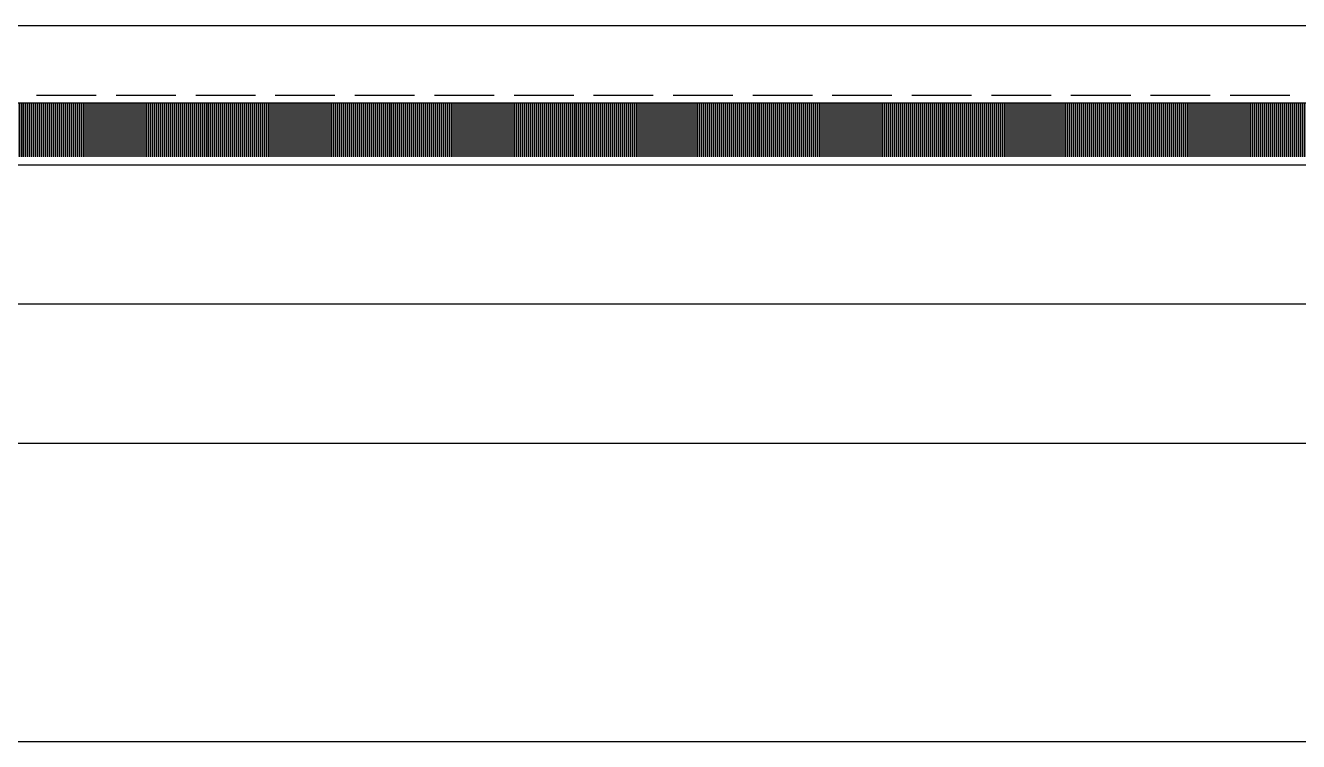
# Model space of a CAD drawing. Header units: millimetres. Extents: x -226 to 1784, y 10 to 1137.
# Drawn here: x 144.6 to 208.6, y 10.5 to 46.5 of the extents above; entities that cross this region are included whole.
import ezdxf

# ---------------------------------------------------------------- set-up
doc = ezdxf.new("R2010")
doc.units = ezdxf.units.MM
doc.linetypes.add('HID-3', pattern=[4, 3, -1])
for name, color, linetype in [('График_G', 1, 'Continuous'), ('Макет', 7, 'Continuous'), ('Перешкоди', 7, 'Continuous')]:
    doc.layers.add(name, color=color, linetype=linetype)

# ---------------------------------------------------------------- blocks, each defined once
blk = doc.blocks.new('Незахист_Eом')
at = {"layer": 'График_G'}
h = blk.add_hatch(color=256, dxfattribs=at)
h.dxf.hatch_style = 1
h.set_gradient(color1=(255, 0, 0), color2=(255, 0, 0), tint=0.49)
h.paths.add_polyline_path([(0.3, -219.393), (-0.3, -219.393), (-0.3, -222.093), (0.3, -222.093)])
for p, q in [((-0.3, -219.393), (-0.3, -222.093)), ((0.3, -219.393), (-0.3, -219.393)), ((0.3, -219.393), (0.3, -222.093))]:
    blk.add_line(p, q, dxfattribs=at)

msp = doc.modelspace()

# ---------------------------------------------------------------- linework, layer by layer
at = {"layer": 'Макет', "lineweight": -2}
for p, q in [((20, 46.507), (390, 46.507)), ((20, 46.507), (390, 46.507)), ((20, 39.507), (390, 39.507)), ((20, 32.507), (390, 32.507)), ((20, 25.507), (405, 25.507)), ((9.044, 10.507), (405, 10.507))]:
    msp.add_line(p, q, dxfattribs=at)
at = {"layer": 'Макет', "linetype": 'HID-3', "lineweight": -2}
msp.add_line((81.171, 43.007), (390, 43.007), dxfattribs=at)

# ---------------------------------------------------------------- block references
at = {"layer": 'Перешкоди'}
for p in [(144.403, 262), (144.503, 262), (144.603, 262), (144.703, 262), (144.803, 262), (144.903, 262), (145.003, 262), (145.103, 262), (145.203, 262), (145.303, 262), (145.403, 262), (145.503, 262), (145.603, 262), (145.703, 262), (145.803, 262), (145.903, 262), (146.003, 262), (146.103, 262), (146.203, 262), (146.303, 262), (146.403, 262), (146.503, 262), (146.603, 262), (146.703, 262), (146.803, 262), (146.903, 262), (147.003, 262), (147.103, 262), (147.203, 262), (147.303, 262), (147.403, 262), (147.503, 262), (147.603, 262), (147.703, 262), (147.803, 262), (147.903, 262), (148.003, 262), (148.103, 262), (148.203, 262), (148.303, 262), (148.403, 262), (148.503, 262), (148.603, 262), (148.703, 262), (148.803, 262), (148.903, 262), (149.003, 262), (149.103, 262), (149.203, 262), (149.303, 262), (149.403, 262), (149.503, 262), (149.603, 262), (149.703, 262), (149.803, 262), (149.903, 262), (150.003, 262), (150.103, 262), (150.203, 262), (150.303, 262), (150.403, 262), (150.503, 262), (150.603, 262), (150.703, 262), (150.803, 262), (150.903, 262), (151.003, 262), (151.103, 262), (151.203, 262), (151.303, 262), (151.403, 262), (151.503, 262), (151.603, 262), (151.703, 262), (151.803, 262), (151.903, 262), (152.003, 262), (152.103, 262), (152.203, 262), (152.303, 262), (152.403, 262), (152.503, 262), (152.603, 262), (152.703, 262), (152.803, 262), (152.903, 262), (153.003, 262), (153.103, 262), (153.203, 262), (153.303, 262), (153.403, 262), (153.503, 262), (153.603, 262), (153.703, 262), (153.803, 262), (153.903, 262), (154.003, 262), (154.103, 262), (154.203, 262), (154.303, 262), (154.403, 262), (154.503, 262), (154.603, 262), (154.703, 262), (154.803, 262), (154.903, 262), (155.003, 262), (155.103, 262), (155.203, 262), (155.303, 262), (155.403, 262), (155.503, 262), (155.603, 262), (155.703, 262), (155.803, 262), (155.903, 262), (156.003, 262), (156.103, 262), (156.203, 262), (156.303, 262), (156.403, 262), (156.503, 262), (156.603, 262), (156.703, 262), (156.803, 262), (156.903, 262), (157.003, 262), (157.103, 262), (157.203, 262), (157.303, 262), (157.403, 262), (157.503, 262), (157.603, 262), (157.703, 262), (157.803, 262), (157.903, 262), (158.003, 262), (158.103, 262), (158.203, 262), (158.303, 262), (158.403, 262), (158.503, 262), (158.603, 262), (158.703, 262), (158.803, 262), (158.903, 262), (159.003, 262), (159.103, 262), (159.203, 262), (159.303, 262), (159.403, 262), (159.503, 262), (159.603, 262), (159.703, 262), (159.803, 262), (159.903, 262), (160.003, 262), (160.103, 262), (160.203, 262), (160.303, 262), (160.403, 262), (160.503, 262), (160.603, 262), (160.703, 262), (160.803, 262), (160.903, 262), (161.003, 262), (161.103, 262), (161.203, 262), (161.303, 262), (161.403, 262), (161.503, 262), (161.603, 262), (161.703, 262), (161.803, 262), (161.903, 262), (162.003, 262), (162.103, 262), (162.203, 262), (162.303, 262), (162.403, 262), (162.503, 262), (162.603, 262), (162.703, 262), (162.803, 262), (162.903, 262), (163.003, 262), (163.103, 262), (163.203, 262), (163.303, 262), (163.403, 262), (163.503, 262), (163.603, 262), (163.703, 262), (163.803, 262), (163.903, 262), (164.003, 262), (164.103, 262), (164.203, 262), (164.303, 262), (164.403, 262), (164.503, 262), (164.603, 262), (164.703, 262), (164.803, 262), (164.903, 262), (165.003, 262), (165.103, 262), (165.203, 262), (165.303, 262), (165.403, 262), (165.503, 262), (165.603, 262), (165.703, 262), (165.803, 262), (165.903, 262), (166.003, 262), (166.103, 262), (166.203, 262), (166.303, 262), (166.403, 262), (166.503, 262), (166.603, 262), (166.703, 262), (166.803, 262), (166.903, 262), (167.003, 262), (167.103, 262), (167.203, 262), (167.303, 262), (167.403, 262), (167.503, 262), (167.603, 262), (167.703, 262), (167.803, 262), (167.903, 262), (168.003, 262), (168.103, 262), (168.203, 262), (168.303, 262), (168.403, 262), (168.503, 262), (168.603, 262), (168.703, 262), (168.803, 262), (168.903, 262), (169.003, 262), (169.103, 262), (169.203, 262), (169.303, 262), (169.403, 262), (169.503, 262), (169.603, 262), (169.703, 262), (169.803, 262), (169.903, 262), (170.003, 262), (170.103, 262), (170.203, 262), (170.303, 262), (170.403, 262), (170.503, 262), (170.603, 262), (170.703, 262), (170.803, 262), (170.903, 262), (171.003, 262), (171.103, 262), (171.203, 262), (171.303, 262), (171.403, 262), (171.503, 262), (171.603, 262), (171.703, 262), (171.803, 262), (171.903, 262), (172.003, 262), (172.103, 262), (172.203, 262), (172.303, 262), (172.403, 262), (172.503, 262), (172.603, 262), (172.703, 262), (172.803, 262), (172.903, 262), (173.003, 262), (173.103, 262), (173.203, 262), (173.303, 262), (173.403, 262), (173.503, 262), (173.603, 262), (173.703, 262), (173.803, 262), (173.903, 262), (174.003, 262), (174.103, 262), (174.203, 262), (174.303, 262), (174.403, 262), (174.503, 262), (174.603, 262), (174.703, 262), (174.803, 262), (174.903, 262), (175.003, 262), (175.103, 262), (175.203, 262), (175.303, 262), (175.403, 262), (175.503, 262), (175.603, 262), (175.703, 262), (175.803, 262), (175.903, 262), (176.003, 262), (176.103, 262), (176.203, 262), (176.303, 262), (176.403, 262), (176.503, 262), (176.603, 262), (176.703, 262), (176.803, 262), (176.903, 262), (177.003, 262), (177.103, 262), (177.203, 262), (177.303, 262), (177.403, 262), (177.503, 262), (177.603, 262), (177.703, 262), (177.803, 262), (177.903, 262), (178.003, 262), (178.103, 262), (178.203, 262), (178.303, 262), (178.403, 262), (178.503, 262), (178.603, 262), (178.703, 262), (178.803, 262), (178.903, 262), (179.003, 262), (179.103, 262), (179.203, 262), (179.303, 262), (179.403, 262), (179.503, 262), (179.603, 262), (179.703, 262), (179.803, 262), (179.903, 262), (180.003, 262), (180.103, 262), (180.203, 262), (180.303, 262), (180.403, 262), (180.503, 262), (180.603, 262), (180.703, 262), (180.803, 262), (180.903, 262), (181.003, 262), (181.103, 262), (181.203, 262), (181.303, 262), (181.403, 262), (181.503, 262), (181.603, 262), (181.703, 262), (181.803, 262), (181.903, 262), (182.003, 262), (182.103, 262), (182.203, 262), (182.303, 262), (182.403, 262), (182.503, 262), (182.603, 262), (182.703, 262), (182.803, 262), (182.903, 262), (183.003, 262), (183.103, 262), (183.203, 262), (183.303, 262), (183.403, 262), (183.503, 262), (183.603, 262), (183.703, 262), (183.803, 262), (183.903, 262), (184.003, 262), (184.103, 262), (184.203, 262), (184.303, 262), (184.403, 262), (184.503, 262), (184.603, 262), (184.703, 262), (184.803, 262), (184.903, 262), (185.003, 262), (185.103, 262), (185.203, 262), (185.303, 262), (185.403, 262), (185.503, 262), (185.603, 262), (185.703, 262), (185.803, 262), (185.903, 262), (186.003, 262), (186.103, 262), (186.203, 262), (186.303, 262), (186.403, 262), (186.503, 262), (186.603, 262), (186.703, 262), (186.803, 262), (186.903, 262), (187.003, 262), (187.103, 262), (187.203, 262), (187.303, 262), (187.403, 262), (187.503, 262), (187.603, 262), (187.703, 262), (187.803, 262), (187.903, 262), (188.003, 262), (188.103, 262), (188.203, 262), (188.303, 262), (188.403, 262), (188.503, 262), (188.603, 262), (188.703, 262), (188.803, 262), (188.903, 262), (189.003, 262), (189.103, 262), (189.203, 262), (189.303, 262), (189.403, 262), (189.503, 262), (189.603, 262), (189.703, 262), (189.803, 262), (189.903, 262), (190.003, 262), (190.103, 262), (190.203, 262), (190.303, 262), (190.403, 262), (190.503, 262), (190.603, 262), (190.703, 262), (190.803, 262), (190.903, 262), (191.003, 262), (191.103, 262), (191.203, 262), (191.303, 262), (191.403, 262), (191.503, 262), (191.603, 262), (191.703, 262), (191.803, 262), (191.903, 262), (192.003, 262), (192.103, 262), (192.203, 262), (192.303, 262), (192.403, 262), (192.503, 262), (192.603, 262), (192.703, 262), (192.803, 262), (192.903, 262), (193.003, 262), (193.103, 262), (193.203, 262), (193.303, 262), (193.403, 262), (193.503, 262), (193.603, 262), (193.703, 262), (193.803, 262), (193.903, 262), (194.003, 262), (194.103, 262), (194.203, 262), (194.303, 262), (194.403, 262), (194.503, 262), (194.603, 262), (194.703, 262), (194.803, 262), (194.903, 262), (195.003, 262), (195.103, 262), (195.203, 262), (195.303, 262), (195.403, 262), (195.503, 262), (195.603, 262), (195.703, 262), (195.803, 262), (195.903, 262), (196.003, 262), (196.103, 262), (196.203, 262), (196.303, 262), (196.403, 262), (196.503, 262), (196.603, 262), (196.703, 262), (196.803, 262), (196.903, 262), (197.003, 262), (197.103, 262), (197.203, 262), (197.303, 262), (197.403, 262), (197.503, 262), (197.603, 262), (197.703, 262), (197.803, 262), (197.903, 262), (198.003, 262), (198.103, 262), (198.203, 262), (198.303, 262), (198.403, 262), (198.503, 262), (198.603, 262), (198.703, 262), (198.803, 262), (198.903, 262), (199.003, 262), (199.103, 262), (199.203, 262), (199.303, 262), (199.403, 262), (199.503, 262), (199.603, 262), (199.703, 262), (199.803, 262), (199.903, 262), (200.003, 262), (200.103, 262), (200.203, 262), (200.303, 262), (200.403, 262), (200.503, 262), (200.603, 262), (200.703, 262), (200.803, 262), (200.903, 262), (201.003, 262), (201.103, 262), (201.203, 262), (201.303, 262), (201.403, 262), (201.503, 262), (201.603, 262), (201.703, 262), (201.803, 262), (201.903, 262), (202.003, 262), (202.103, 262), (202.203, 262), (202.303, 262), (202.403, 262), (202.503, 262), (202.603, 262), (202.703, 262), (202.803, 262), (202.903, 262), (203.003, 262), (203.103, 262), (203.203, 262), (203.303, 262), (203.403, 262), (203.503, 262), (203.603, 262), (203.703, 262), (203.803, 262), (203.903, 262), (204.003, 262), (204.103, 262), (204.203, 262), (204.303, 262), (204.403, 262), (204.503, 262), (204.603, 262), (204.703, 262), (204.803, 262), (204.903, 262), (205.003, 262), (205.103, 262), (205.203, 262), (205.303, 262), (205.403, 262), (205.503, 262), (205.603, 262), (205.703, 262), (205.803, 262), (205.903, 262), (206.003, 262), (206.103, 262), (206.203, 262), (206.303, 262), (206.403, 262), (206.503, 262), (206.603, 262), (206.703, 262), (206.803, 262), (206.903, 262), (207.003, 262), (207.103, 262), (207.203, 262), (207.303, 262), (207.403, 262), (207.503, 262), (207.603, 262), (207.703, 262), (207.803, 262), (207.903, 262), (208.003, 262), (208.103, 262), (208.203, 262), (208.303, 262), (208.403, 262), (208.503, 262), (208.603, 262), (208.703, 262), (208.803, 262), (208.903, 262)]:
    msp.add_blockref('Незахист_Eом', p, dxfattribs=at)

doc.saveas('drawing.dxf')
